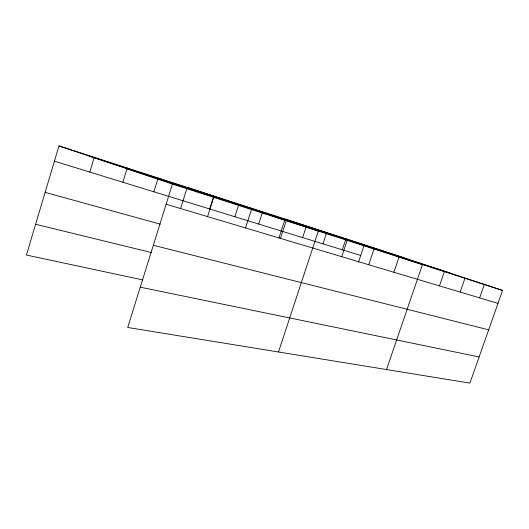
<?xml version="1.0" encoding="UTF-8"?>
<svg xmlns="http://www.w3.org/2000/svg" width="529" height="529" viewBox="0 0 529 529"><rect width="100%" height="100%" fill="white"/><g stroke="black" fill="none" stroke-linecap="round" stroke-linejoin="round"><path stroke-width="0.79" d="M58.97 145.898L172.401 184.079L127.701 327.484L469.911 383.102L502.55 290.408L364.322 244.715L58.97 145.898L26.45 255.044L142.823 279.934M89.785 172.064L94.241 157.311M122.867 182.254L127.238 167.991M153.886 191.802L158.164 178.002M180.587 208.578L186.73 188.972M209.682 208.975L213.789 196.001M207.566 216.606L213.663 197.37M234.85 216.725L238.645 204.862M245.549 227.953L251.467 209.544M258.661 224.058L262.364 212.565M278.915 238.07L284.853 219.819M280.489 238.394L286.235 220.738M302.621 237.587L306.172 226.756M278.479 351.99L318.319 231.074L187.226 187.405M322.954 243.849L326.691 232.535M342.296 249.8L345.966 238.777M341.734 256.691L347.169 240.364M358.431 262.298L364.322 244.715M368.72 264.751L374.01 249.014M393.887 272.27L399.045 257.074M386.527 369.553L422.446 264.606L285.098 219.079M439.467 285.885L444.367 271.668M460.164 292.068L464.951 278.3M479.638 297.887L484.306 284.536M140.264 287.181L479.115 356.949M35.615 224.283L151.36 252.538M153.324 245.277L488.664 329.838M45.124 192.371L160.208 224.144M166.119 204.227L497.987 303.368M54.421 161.18L360.718 255.474M127.621 169.002L450.906 273.334M172.401 184.079L502.55 290.408M89.718 156.247L404.288 257.927"/></g></svg>
